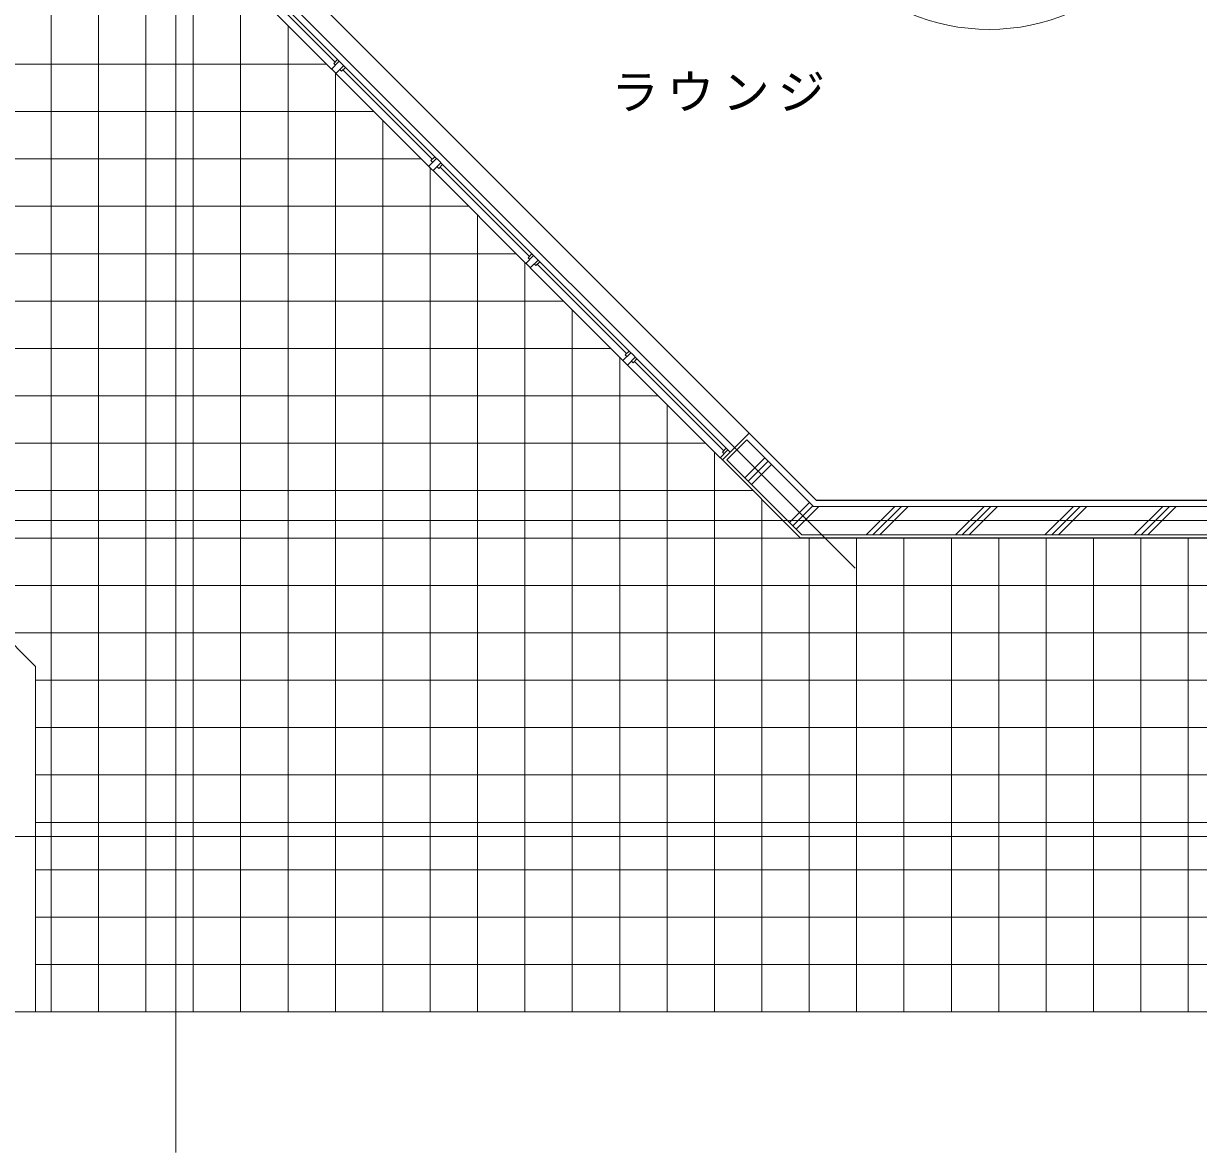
# Model space of a CAD drawing. Units: millimetres at full size, sheet at 1:100; details may follow other scales. Extents: x -20000 to 20000, y -13850 to 13850.
# Drawn here: x -1965 to 5475, y -7850 to -703 of the extents above; entities that cross this region are included whole.
import ezdxf

# ---------------------------------------------------------------- set-up
doc = ezdxf.new("R2010")
doc.units = ezdxf.units.MM
doc.header["$LTSCALE"] = 100
for name, color, linetype, lineweight in [('0-0_基準線', 5, 'Continuous', 9), ('0-1_仕上げ', 7, 'Continuous', 25), ('0-3_建具', 3, 'Continuous', 13), ('0-5_見え掛り', 2, 'Continuous', 13), ('0-8_その他', 134, 'Continuous', 9), ('0-C_ハッチング', 134, 'Continuous', 9)]:
    doc.layers.add(name, color=color, linetype=linetype, lineweight=lineweight)
doc.layers.add('0-A_文字', color=7, linetype='Continuous')
doc.styles.add('ＭＳ ゴシック', font='')
doc.styles.get('ＭＳ ゴシック').set_extended_font_data('MS Gothic')

msp = doc.modelspace()

# ---------------------------------------------------------------- linework, layer by layer
at = {"layer": '0-0_基準線', "color": 1}
for p, q in [((-1000, -7850), (-1000, 11150)), ((-1300, 450), (3300, -4150)), ((-14000, -3850), (14500, -3850)), ((-14000, -5850), (14500, -5850))]:
    msp.add_line(p, q, dxfattribs=at)
at = {"layer": '0-0_基準線'}
for p, q in [((2615.7, -3338.5), (2488.5, -3465.7)), ((3037.3, -3760), (2615.7, -3338.5)), ((2962.7, -3940), (2488.5, -3465.7)), ((3037.3, -3760), (5650, -3760)), ((12090, -3940), (2962.7, -3940))]:
    msp.add_line(p, q, dxfattribs=at)
at = {"layer": '0-1_仕上げ'}
for p, q in [((3053.8, -3720), (2629.9, -3296)), ((2954.4, -3960), (2460.2, -3465.7)), ((3053.8, -3720), (5610, -3720)), ((12110, -3960), (2954.4, -3960))]:
    msp.add_line(p, q, dxfattribs=at)
at = {"layer": '0-3_建具', "color": 4, "lineweight": 9}
msp.add_line((-446, -220.1), (2629.9, -3296), dxfattribs=at)
at = {"layer": '0-3_建具'}
for p, q in [((-541.5, -365.1), (24.2, -930.8)), ((-591, -414.6), (-25.3, -980.3)), ((-557.8, -381.3), (7.9, -947)), ((34.8, -941.4), (-14.7, -990.9)), ((-0.6, -1005), (-25.3, -980.3)), ((-0.6, -1005), (24.2, -1029.8)), ((63.1, -969.7), (13.6, -1019.1)), ((24.2, -1029.8), (589.9, -1595.4)), ((57.4, -996.5), (623.1, -1562.2)), ((73.7, -980.3), (639.4, -1545.9)), ((650, -1556.6), (600.5, -1606)), ((614.6, -1620.2), (589.9, -1595.4)), ((614.6, -1620.2), (639.4, -1644.9)), ((678.3, -1584.8), (628.8, -1634.3)), ((672.6, -1611.7), (1238.3, -2177.4)), ((688.9, -1595.4), (1254.6, -2161.1)), ((639.4, -1644.9), (1205.1, -2210.6)), ((1229.8, -2235.4), (1205.1, -2210.6)), ((1265.2, -2171.7), (1215.7, -2221.2)), ((1293.4, -2200), (1244, -2249.5)), ((1287.8, -2226.9), (1853.5, -2792.6)), ((1304.1, -2210.6), (1869.7, -2776.3)), ((1229.8, -2235.4), (1254.6, -2260.1)), ((1254.6, -2260.1), (1820.2, -2825.8)), ((1845, -2850.6), (1820.2, -2825.8)), ((1880.3, -2786.9), (1830.9, -2836.4)), ((1908.6, -2815.2), (1859.1, -2864.7)), ((1919.2, -2825.8), (2484.9, -3391.5)), ((1845, -2850.6), (1869.7, -2875.3)), ((1869.7, -2875.3), (2435.4, -3441)), ((1903, -2842.1), (2468.7, -3407.8)), ((2495.5, -3402.1), (2446, -3451.6)), ((2460.2, -3465.7), (2435.4, -3441))]:
    msp.add_line(p, q, dxfattribs=at)
at = {"layer": '0-3_建具', "color": 7, "lineweight": 25}
msp.add_line((2629.9, -3296), (2460.2, -3465.7), dxfattribs=at)
at = {"layer": '0-3_建具'}
for points in [[(48.9, -955.5), (24.2, -930.8), (-0.6, -955.5), (10.1, -966.1)], [(48.9, -955.5), (73.7, -980.3), (48.9, -1005), (38.3, -994.4)], [(664.1, -1570.7), (639.4, -1545.9), (614.6, -1570.7), (625.2, -1581.3)], [(664.1, -1570.7), (688.9, -1595.4), (664.1, -1620.2), (653.5, -1609.6)], [(1279.3, -2185.9), (1254.6, -2161.1), (1229.8, -2185.9), (1240.4, -2196.5)], [(1279.3, -2185.9), (1304.1, -2210.6), (1279.3, -2235.4), (1268.7, -2224.8)], [(1894.5, -2801.1), (1869.7, -2776.3), (1845, -2801.1), (1855.6, -2811.7)], [(1894.5, -2801.1), (1919.2, -2825.8), (1894.5, -2850.6), (1883.9, -2839.9)], [(2509.7, -3416.2), (2484.9, -3391.5), (2460.2, -3416.2), (2470.8, -3426.8)]]:
    msp.add_lwpolyline(points, dxfattribs=at)
at = {"layer": '0-5_見え掛り'}
msp.add_arc((4150, 560), 1300, 180, 0, dxfattribs=at)
at = {"layer": '0-8_その他', "color": 2, "lineweight": 13}
for p, q in [((-3812.4, -2850), (-1890, -4772.4)), ((-1890, -4772.4), (-1890, -6960)), ((-7500, -6960), (-1890, -6960)), ((-1890, -6960), (14110, -6960))]:
    msp.add_line(p, q, dxfattribs=at)
at = {"layer": '0-C_ハッチング'}
for p, q in [((-1790, -6960), (-1790, 3530)), ((-1790, -6960), (-1790, 3530)), ((-1490, -6960), (-1490, 3530)), ((-1490, -6960), (-1490, 3530)), ((-1190, -6960), (-1190, 3530)), ((-1190, -6960), (-1190, 3530)), ((-890, -6960), (-890, -115.6)), ((-890, -6960), (-890, -115.6)), ((-590, -6960), (-590, -415.6)), ((-590, -6960), (-590, -415.6)), ((-290, -6960), (-290, -715.6)), ((-290, -6960), (-290, -715.6)), ((-5890, -960), (-45.6, -960)), ((-5890, -960), (-45.6, -960)), ((10, -6960), (10, -1015.6)), ((10, -6960), (10, -1015.6)), ((-5890, -1260), (254.4, -1260)), ((-5890, -1260), (254.4, -1260)), ((310, -6960), (310, -1315.6)), ((310, -6960), (310, -1315.6)), ((-5890, -1560), (554.4, -1560)), ((-5890, -1560), (554.4, -1560)), ((610, -6960), (610, -1615.6)), ((610, -6960), (610, -1615.6)), ((-5890, -1860), (854.4, -1860)), ((-5890, -1860), (854.4, -1860)), ((910, -6960), (910, -1915.6)), ((910, -6960), (910, -1915.6)), ((-5890, -2160), (1154.4, -2160)), ((-5890, -2160), (1154.4, -2160)), ((1210, -6960), (1210, -2215.6)), ((1210, -6960), (1210, -2215.6)), ((-5890, -2460), (1454.4, -2460)), ((-5890, -2460), (1454.4, -2460)), ((1510, -6960), (1510, -2515.6)), ((1510, -6960), (1510, -2515.6)), ((-5890, -2760), (1754.4, -2760)), ((-5890, -2760), (1754.4, -2760)), ((1810, -6960), (1810, -2815.6)), ((1810, -6960), (1810, -2815.6)), ((-3602.4, -3060), (2054.4, -3060)), ((-3602.4, -3060), (2054.4, -3060)), ((2110, -6960), (2110, -3115.6)), ((2110, -6960), (2110, -3115.6)), ((-3302.4, -3360), (2354.4, -3360)), ((-3302.4, -3360), (2354.4, -3360)), ((2410, -6960), (2410, -3415.6)), ((2410, -6960), (2410, -3415.6)), ((2601.4, -3578.7), (2728.7, -3451.4)), ((2622.6, -3599.9), (2749.9, -3472.6)), ((2643.8, -3621.1), (2771.1, -3493.8)), ((-3002.4, -3660), (2654.4, -3660)), ((-3002.4, -3660), (2654.4, -3660)), ((2710, -6960), (2710, -3715.6)), ((2710, -6960), (2710, -3715.6)), ((2884.3, -3861.5), (3011.5, -3734.3)), ((2905.5, -3882.8), (3032.8, -3755.5)), ((2926.7, -3904), (3070.7, -3760)), ((3371.5, -3940), (3551.5, -3760)), ((3413.9, -3940), (3593.9, -3760)), ((3456.3, -3940), (3636.3, -3760)), ((3937.2, -3940), (4117.2, -3760)), ((3979.6, -3940), (4159.6, -3760)), ((4022, -3940), (4202, -3760)), ((4502.9, -3940), (4682.9, -3760)), ((4545.3, -3940), (4725.3, -3760)), ((4587.7, -3940), (4767.7, -3760)), ((5068.5, -3940), (5248.5, -3760)), ((5111, -3940), (5291, -3760)), ((5153.4, -3940), (5333.4, -3760)), ((-2702.4, -3960), (2954.4, -3960)), ((-2702.4, -3960), (2954.4, -3960)), ((3010, -6960), (3010, -3960)), ((3010, -6960), (3010, -3960)), ((3310, -6960), (3310, -3960)), ((3310, -6960), (3310, -3960)), ((3610, -6960), (3610, -3960)), ((3610, -6960), (3610, -3960)), ((3910, -6960), (3910, -3960)), ((3910, -6960), (3910, -3960)), ((4210, -6960), (4210, -3960)), ((4210, -6960), (4210, -3960)), ((4510, -6960), (4510, -3960)), ((4510, -6960), (4510, -3960)), ((4810, -6960), (4810, -3960)), ((4810, -6960), (4810, -3960)), ((5110, -6960), (5110, -3960)), ((5110, -6960), (5110, -3960)), ((5410, -6960), (5410, -3960)), ((5410, -6960), (5410, -3960)), ((-2402.4, -4260), (14110, -4260)), ((-2402.4, -4260), (14110, -4260)), ((-2102.4, -4560), (14110, -4560)), ((-2102.4, -4560), (14110, -4560)), ((-1890, -4860), (14110, -4860)), ((-1890, -4860), (14110, -4860)), ((-1890, -5160), (14110, -5160)), ((-1890, -5160), (14110, -5160)), ((-1890, -5460), (14110, -5460)), ((-1890, -5460), (14110, -5460)), ((-1890, -5760), (14110, -5760)), ((-1890, -5760), (14110, -5760)), ((-1890, -6060), (14110, -6060)), ((-1890, -6060), (14110, -6060)), ((-1890, -6360), (14110, -6360)), ((-1890, -6360), (14110, -6360)), ((-1890, -6660), (14110, -6660)), ((-1890, -6660), (14110, -6660))]:
    msp.add_line(p, q, dxfattribs=at)

# ---------------------------------------------------------------- texts
at = {"layer": '0-A_文字', "insert": (1757.7, -1258), "char_height": 219.9, "attachment_point": 7, "style": 'ＭＳ ゴシック'}
msp.add_mtext('\\T1.17;ラウンジ', dxfattribs=at)

doc.saveas('drawing.dxf')
